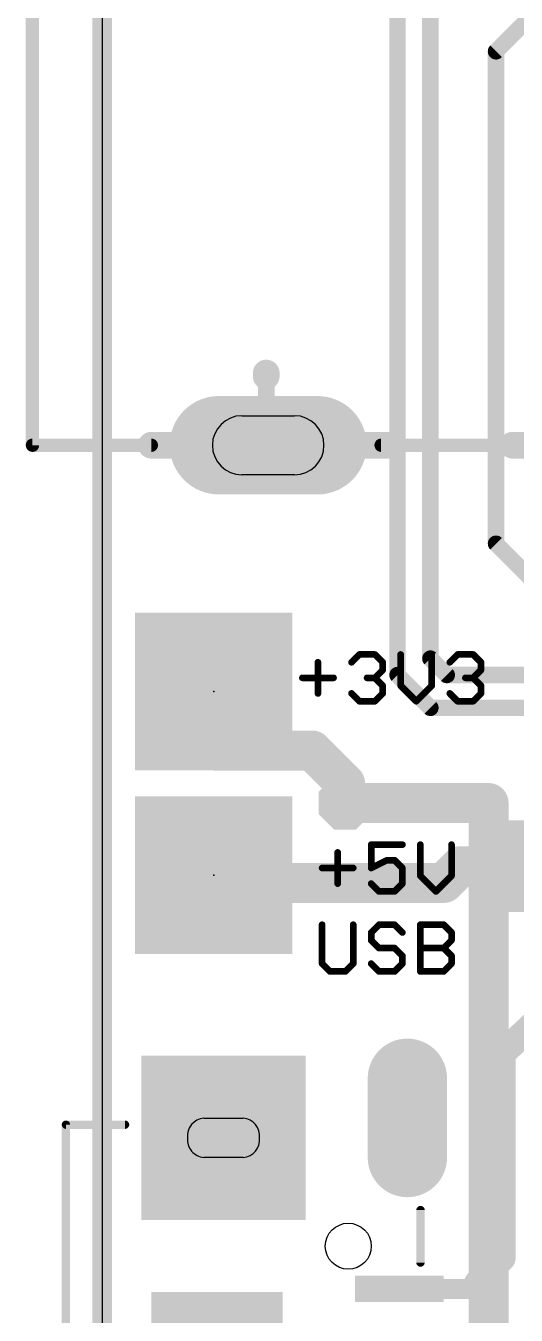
# Model space of a CAD drawing. Extents: x -29 to 121, y -8 to 99.
# Drawn here: x -1.16 to 6.31, y 30.5 to 50.14 of the extents above; entities that cross this region are included whole.
import ezdxf

# ---------------------------------------------------------------- set-up
doc = ezdxf.new("R2010")
doc.units = 0
for name, color, linetype in [('1', 12, 'CONTINUOUS'), ('16', 132, 'CONTINUOUS'), ('17', 110, 'CONTINUOUS'), ('18', 3, 'CONTINUOUS'), ('20', 53, 'CONTINUOUS'), ('21', 40, 'CONTINUOUS'), ('22', 6, 'CONTINUOUS'), ('23', 40, 'CONTINUOUS')]:
    doc.layers.add(name, color=color, linetype=linetype)

# ---------------------------------------------------------------- blocks, each defined once
blk = doc.blocks.new('RECT')
blk.add_solid([(-0.5, -0.5), (0.5, -0.5), (-0.5, 0.5), (0.5, 0.5)])
blk = doc.blocks.new('LONGP100')
at = {"const_width": 1}
blk.add_lwpolyline([(-0.5, 0), (0.5, 0)], dxfattribs=at)
at = {"const_width": 0.5}
for points in [[(-0.5, 0.25, 1), (-0.5, -0.25)], [(0.5, -0.25, 1), (0.5, 0.25)]]:
    blk.add_lwpolyline(points, format="xyb", dxfattribs=at)
blk = doc.blocks.new('OFFSETP100')
at = {"const_width": 1}
blk.add_lwpolyline([(0, 0), (1, 0)], dxfattribs=at)
at = {"const_width": 0.5}
for points in [[(0, 0.25, 1), (0, -0.25)], [(1, -0.25, 1), (1, 0.25)]]:
    blk.add_lwpolyline(points, format="xyb", dxfattribs=at)
blk = doc.blocks.new('SQUAREP')
blk.add_solid([(-0.5, -0.5), (0.5, -0.5), (-0.5, 0.5), (0.5, 0.5)])
blk = doc.blocks.new('OCTAGONV')
at = {"const_width": 0.5}
blk.add_lwpolyline([(-0.25, -0.1036), (-0.25, 0.1036), (-0.1036, 0.25), (0.1036, 0.25), (0.25, 0.1036), (0.25, -0.1036), (0.1036, -0.25), (-0.1036, -0.25), (-0.25, -0.1036), (-0.25, 0.1036)], dxfattribs=at)

msp = doc.modelspace()

# ---------------------------------------------------------------- linework, layer by layer
at = {"layer": '1'}
for points, const_width in [([(0, 0), (0, 75.8)], 0.3), ([(4.5, 51.25), (4.5, 40.25)], 0.25), ([(5, 51), (5, 40.5)], 0.25), ([(6.75, 50.5), (6, 49.75)], 0.25), ([(6, 49.75), (6, 42.25)], 0.25), ([(2.5, 44.85), (2.5, 44.8)], 0.4064), ([(2.5, 43.75), (2.5, 44.8)], 0.254), ([(0.75, 43.75), (2.5, 43.75)], 0.4064), ([(6, 42.25), (6.75, 41.5)], 0.25), ([(5, 40.5), (5.25, 40.25)], 0.25), ([(1.7, 39.1), (1.7, 40)], 0.6096), ([(4.5, 40.25), (5, 39.75)], 0.25), ([(5.25, 40.25), (16.75, 40.25)], 0.25), ([(5, 39.75), (17, 39.75)], 0.25), ([(3.2, 39.1), (1.7, 39.1)], 0.6096), ([(3.7, 38.6), (3.2, 39.1)], 0.6096), ([(3.7, 38.3), (3.7, 38.6)], 0.6096), ([(5.207, 37.084), (5.461, 37.338)], 0.6096), ([(5.461, 37.338), (6.967, 37.338)], 0.6096), ([(1.7, 37.2), (1.816, 37.084)], 0.6096), ([(1.816, 37.084), (5.207, 37.084)], 0.6096), ([(6.096, 34.488), (6.909, 35.25)], 0.4064), ([(6.096, 31.369), (6.096, 34.488)], 0.4064), ([(5.715, 30.988), (6.096, 31.369)], 0.4064), ([(4.525, 30.9), (5.627, 30.9)], 0.3048), ([(5.627, 30.9), (5.715, 30.988)], 0.3048)]:
    msp.add_lwpolyline(points, dxfattribs=dict(at, const_width=const_width))
for points, const_width in [([(6.0625, 49.75, 1), (5.9375, 49.75)], 0.125), ([(5.9558, 49.7942, 1), (6.0442, 49.7058)], 0.125), ([(2.6016, 44.85, 1), (2.3984, 44.85)], 0.2032), ([(2.3984, 44.8, 1), (2.6016, 44.8)], 0.2032), ([(2.5635, 44.8, 1), (2.4365, 44.8)], 0.127), ([(0.75, 43.8516, 1), (0.75, 43.6484)], 0.2032), ([(2.4365, 43.75, 1), (2.5635, 43.75)], 0.127), ([(2.5, 43.6484, 1), (2.5, 43.8516)], 0.2032), ([(6.0442, 42.2942, 1), (5.9558, 42.2058)], 0.125), ([(5.9375, 42.25, 1), (6.0625, 42.25)], 0.125), ([(5.0442, 40.5442, 1), (4.9558, 40.4558)], 0.125), ([(4.9375, 40.5, 1), (5.0625, 40.5)], 0.125), ([(1.8524, 40, 1), (1.5476, 40)], 0.3048), ([(4.5442, 40.2942, 1), (4.4558, 40.2058)], 0.125), ([(4.4375, 40.25, 1), (4.5625, 40.25)], 0.125), ([(5.25, 40.3125, 1), (5.25, 40.1875)], 0.125), ([(5.2058, 40.2058, 1), (5.2942, 40.2942)], 0.125), ([(5, 39.8125, 1), (5, 39.6875)], 0.125), ([(4.9558, 39.7058, 1), (5.0442, 39.7942)], 0.125), ([(1.7, 39.2524, 1), (1.7, 38.9476)], 0.3048), ([(3.3078, 39.2078, 1), (3.0922, 38.9922)], 0.3048), ([(3.2, 38.9476, 1), (3.2, 39.2524)], 0.3048), ([(1.5476, 39.1, 1), (1.8524, 39.1)], 0.3048), ([(3.8524, 38.6, 1), (3.5476, 38.6)], 0.3048), ([(3.5922, 38.4922, 1), (3.8078, 38.7078)], 0.3048), ([(3.5476, 38.3, 1), (3.8524, 38.3)], 0.3048), ([(5.461, 37.4904, 1), (5.461, 37.1856)], 0.3048), ([(5.5688, 37.2302, 1), (5.3532, 37.4458)], 0.3048), ([(1.8078, 37.3078, 1), (1.5922, 37.0922)], 0.3048), ([(1.816, 37.2364, 1), (1.816, 36.9316)], 0.3048), ([(1.7082, 36.9762, 1), (1.9238, 37.1918)], 0.3048), ([(5.0992, 37.1918, 1), (5.3148, 36.9762)], 0.3048), ([(5.207, 36.9316, 1), (5.207, 37.2364)], 0.3048), ([(6.1976, 34.488, 1), (5.9944, 34.488)], 0.2032), ([(6.0265, 34.5621, 1), (6.1655, 34.4139)], 0.2032), ([(5.9944, 31.369, 1), (6.1976, 31.369)], 0.2032), ([(6.1678, 31.2972, 1), (6.0242, 31.4408)], 0.2032), ([(4.525, 30.9762, 1), (4.525, 30.8238)], 0.1524), ([(5.6432, 31.0598, 1), (5.7868, 30.9162)], 0.2032), ([(5.627, 30.8238, 1), (5.627, 30.9762)], 0.1524), ([(5.7689, 30.9341, 1), (5.6611, 31.0419)], 0.1524), ([(5.5731, 30.9539, 1), (5.6809, 30.8461)], 0.1524)]:
    msp.add_lwpolyline(points, format="xyb", dxfattribs=dict(at, const_width=const_width))
at = {"layer": '16'}
for points, const_width in [([(0, 0), (0, 75.8)], 0.25), ([(0.75, 43.75), (4.35, 43.75)], 0.4064), ([(6.25, 43.75), (10.55, 43.75)], 0.4064), ([(5.886, 38.3), (3.7, 38.3)], 0.6096), ([(5.886, 21.15), (5.886, 38.3)], 0.6096)]:
    msp.add_lwpolyline(points, dxfattribs=dict(at, const_width=const_width))
for points, const_width in [([(0.75, 43.8516, 1), (0.75, 43.6484)], 0.2032), ([(4.35, 43.6484, 1), (4.35, 43.8516)], 0.2032), ([(6.25, 43.8516, 1), (6.25, 43.6484)], 0.2032), ([(3.7, 38.4524, 1), (3.7, 38.1476)], 0.3048), ([(6.0384, 38.3, 1), (5.7336, 38.3)], 0.3048), ([(5.886, 38.1476, 1), (5.886, 38.4524)], 0.3048)]:
    msp.add_lwpolyline(points, format="xyb", dxfattribs=dict(at, const_width=const_width))
at = {"layer": '20'}
for p, q in [((0, 79.8), (0, -4)), ((2.13, 44.2), (2.93, 44.2)), ((2.93, 43.3), (2.13, 43.3)), ((1.55, 33.5), (2.15, 33.5)), ((2.15, 32.9), (1.55, 32.9))]:
    msp.add_line(p, q, dxfattribs=at)
msp.add_circle((3.75, 31.55), 0.35, dxfattribs=at)
for centre, radius, start, end in [((2.13, 43.75), 0.45, 90, 180), ((2.93, 43.75), 0.45, 0, 90), ((2.13, 43.75), 0.45, 180, 270), ((2.93, 43.75), 0.45, 270, 0), ((1.575, 33.225), 0.2761, 95.1944, 185.1944), ((2.125, 33.225), 0.2761, 354.8056, 84.8056), ((1.575, 33.175), 0.2761, 174.8056, 264.8056), ((2.125, 33.175), 0.2761, 275.1944, 5.1944)]:
    msp.add_arc(centre, radius, start, end, dxfattribs=at)
at = {"layer": '21'}
for points, const_width in [([(-1.06, 58.25), (-1.06, 43.75)], 0.2032), ([(-1.06, 43.75), (0.75, 43.75)], 0.2032), ([(4.25, 43.75), (6.5, 43.75)], 0.2032), ([(3.2881, 40.444), (3.2881, 39.9694)], 0.1016), ([(3.7992, 40.444), (3.9179, 40.5626)], 0.1016), ([(3.9179, 40.5626), (4.1551, 40.5626)], 0.1016), ([(4.1551, 40.5626), (4.2738, 40.444)], 0.1016), ([(4.2738, 40.444), (4.2738, 40.3253)], 0.1016), ([(4.5476, 40.5626), (4.5476, 40.0881)], 0.1016), ([(5.0222, 40.0881), (5.0222, 40.5626)], 0.1016), ([(5.296, 40.444), (5.4147, 40.5626)], 0.1016), ([(5.4147, 40.5626), (5.652, 40.5626)], 0.1016), ([(5.652, 40.5626), (5.7706, 40.444)], 0.1016), ([(5.7706, 40.444), (5.7706, 40.3253)], 0.1016), ([(4.2738, 40.3253), (4.1551, 40.2067)], 0.1016), ([(5.7706, 40.3253), (5.652, 40.2067)], 0.1016), ([(3.0508, 40.2067), (3.5253, 40.2067)], 0.1016), ([(4.1551, 40.2067), (4.0365, 40.2067)], 0.1016), ([(4.1551, 40.2067), (4.2738, 40.0881)], 0.1016), ([(4.2738, 40.0881), (4.2738, 39.9694)], 0.1016), ([(4.5476, 40.0881), (4.7849, 39.8508)], 0.1016), ([(4.7849, 39.8508), (5.0222, 40.0881)], 0.1016), ([(5.652, 40.2067), (5.5333, 40.2067)], 0.1016), ([(5.652, 40.2067), (5.7706, 40.0881)], 0.1016), ([(5.7706, 40.0881), (5.7706, 39.9694)], 0.1016), ([(3.9179, 39.8508), (3.7992, 39.9694)], 0.1016), ([(4.1551, 39.8508), (3.9179, 39.8508)], 0.1016), ([(4.2738, 39.9694), (4.1551, 39.8508)], 0.1016), ([(5.4147, 39.8508), (5.296, 39.9694)], 0.1016), ([(5.652, 39.8508), (5.4147, 39.8508)], 0.1016), ([(5.7706, 39.9694), (5.652, 39.8508)], 0.1016), ([(4.5738, 37.6658), (4.0992, 37.6658)], 0.1016), ([(4.0992, 37.6658), (4.0992, 37.3099)], 0.1016), ([(4.8476, 37.6658), (4.8476, 37.1913)], 0.1016), ([(5.3222, 37.1913), (5.3222, 37.6658)], 0.1016), ([(3.5881, 37.5472), (3.5881, 37.0726)], 0.1016), ([(3.3508, 37.3099), (3.8253, 37.3099)], 0.1016), ([(4.0992, 37.3099), (4.3365, 37.4285)], 0.1016), ([(4.3365, 37.4285), (4.4551, 37.4285)], 0.1016), ([(4.4551, 37.4285), (4.5738, 37.3099)], 0.1016), ([(4.5738, 37.3099), (4.5738, 37.0726)], 0.1016), ([(4.2179, 36.954), (4.0992, 37.0726)], 0.1016), ([(4.5738, 37.0726), (4.4551, 36.954)], 0.1016), ([(4.8476, 37.1913), (5.0849, 36.954)], 0.1016), ([(5.0849, 36.954), (5.3222, 37.1913)], 0.1016), ([(4.4551, 36.954), (4.2179, 36.954)], 0.1016), ([(3.3508, 36.4466), (3.3508, 35.8534)], 0.1016), ([(3.8253, 35.8534), (3.8253, 36.4466)], 0.1016), ([(4.2179, 36.4466), (4.0992, 36.328)], 0.1016), ([(4.0992, 36.328), (4.0992, 36.2093)], 0.1016), ([(4.4551, 36.4466), (4.2179, 36.4466)], 0.1016), ([(4.5738, 36.328), (4.4551, 36.4466)], 0.1016), ([(4.8476, 35.7348), (4.8476, 36.4466)], 0.1016), ([(4.8476, 36.4466), (5.2035, 36.4466)], 0.1016), ([(5.2035, 36.4466), (5.3222, 36.328)], 0.1016), ([(5.3222, 36.328), (5.3222, 36.2093)], 0.1016), ([(4.0992, 36.2093), (4.2179, 36.0907)], 0.1016), ([(4.2179, 36.0907), (4.4551, 36.0907)], 0.1016), ([(4.4551, 36.0907), (4.5738, 35.9721)], 0.1016), ([(4.8476, 36.0907), (5.2035, 36.0907)], 0.1016), ([(5.3222, 36.2093), (5.2035, 36.0907)], 0.1016), ([(5.2035, 36.0907), (5.3222, 35.9721)], 0.1016), ([(4.5738, 35.9721), (4.5738, 35.8534)], 0.1016), ([(5.3222, 35.9721), (5.3222, 35.8534)], 0.1016), ([(3.3508, 35.8534), (3.4694, 35.7348)], 0.1016), ([(3.4694, 35.7348), (3.7067, 35.7348)], 0.1016), ([(3.7067, 35.7348), (3.8253, 35.8534)], 0.1016), ([(4.2179, 35.7348), (4.0992, 35.8534)], 0.1016), ([(4.4551, 35.7348), (4.2179, 35.7348)], 0.1016), ([(4.5738, 35.8534), (4.4551, 35.7348)], 0.1016), ([(5.2035, 35.7348), (4.8476, 35.7348)], 0.1016), ([(5.3222, 35.8534), (5.2035, 35.7348)], 0.1016), ([(0.35, 33.4), (-0.55, 33.4)], 0.127), ([(-0.55, 33.4), (-0.55, 25.8)], 0.127), ([(4.85, 32.1), (4.85, 31.3)], 0.127)]:
    msp.add_lwpolyline(points, dxfattribs=dict(at, const_width=const_width))
for points, const_width in [([(-1.06, 43.8008, 1), (-1.06, 43.6992)], 0.1016), ([(-1.1108, 43.75, 1), (-1.0092, 43.75)], 0.1016), ([(0.75, 43.6992, 1), (0.75, 43.8008)], 0.1016), ([(4.25, 43.8008, 1), (4.25, 43.6992)], 0.1016), ([(3.3135, 40.444, 1), (3.2627, 40.444)], 0.0508), ([(3.7813, 40.4619, 1), (3.8172, 40.426)], 0.0508), ([(3.9179, 40.588, 1), (3.9179, 40.5372)], 0.0508), ([(3.9358, 40.5446, 1), (3.8999, 40.5806)], 0.0508), ([(4.1731, 40.5806, 1), (4.1372, 40.5446)], 0.0508), ([(4.1551, 40.5372, 1), (4.1551, 40.588)], 0.0508), ([(4.2992, 40.444, 1), (4.2484, 40.444)], 0.0508), ([(4.2558, 40.426, 1), (4.2917, 40.4619)], 0.0508), ([(4.573, 40.5626, 1), (4.5222, 40.5626)], 0.0508), ([(5.0476, 40.5626, 1), (4.9968, 40.5626)], 0.0508), ([(5.2781, 40.4619, 1), (5.314, 40.426)], 0.0508), ([(5.4147, 40.588, 1), (5.4147, 40.5372)], 0.0508), ([(5.4326, 40.5446, 1), (5.3967, 40.5806)], 0.0508), ([(5.6699, 40.5806, 1), (5.634, 40.5446)], 0.0508), ([(5.652, 40.5372, 1), (5.652, 40.588)], 0.0508), ([(5.796, 40.444, 1), (5.7452, 40.444)], 0.0508), ([(5.7526, 40.426, 1), (5.7885, 40.4619)], 0.0508), ([(4.2484, 40.3253, 1), (4.2992, 40.3253)], 0.0508), ([(4.2917, 40.3074, 1), (4.2558, 40.3433)], 0.0508), ([(5.7452, 40.3253, 1), (5.796, 40.3253)], 0.0508), ([(5.7885, 40.3074, 1), (5.7526, 40.3433)], 0.0508), ([(3.0508, 40.2321, 1), (3.0508, 40.1813)], 0.0508), ([(3.5253, 40.1813, 1), (3.5253, 40.2321)], 0.0508), ([(4.0365, 40.2321, 1), (4.0365, 40.1813)], 0.0508), ([(4.1731, 40.2247, 1), (4.1372, 40.1887)], 0.0508), ([(4.1372, 40.2247, 1), (4.1731, 40.1887)], 0.0508), ([(4.1551, 40.1813, 1), (4.1551, 40.2321)], 0.0508), ([(4.2992, 40.0881, 1), (4.2484, 40.0881)], 0.0508), ([(4.2558, 40.0701, 1), (4.2917, 40.106)], 0.0508), ([(4.5222, 40.0881, 1), (4.573, 40.0881)], 0.0508), ([(4.5656, 40.106, 1), (4.5297, 40.0701)], 0.0508), ([(4.9968, 40.0881, 1), (5.0476, 40.0881)], 0.0508), ([(5.0401, 40.0701, 1), (5.0042, 40.106)], 0.0508), ([(5.5333, 40.2321, 1), (5.5333, 40.1813)], 0.0508), ([(5.6699, 40.2247, 1), (5.634, 40.1887)], 0.0508), ([(5.634, 40.2247, 1), (5.6699, 40.1887)], 0.0508), ([(5.652, 40.1813, 1), (5.652, 40.2321)], 0.0508), ([(5.796, 40.0881, 1), (5.7452, 40.0881)], 0.0508), ([(5.7526, 40.0701, 1), (5.7885, 40.106)], 0.0508), ([(3.2627, 39.9694, 1), (3.3135, 39.9694)], 0.0508), ([(3.8172, 39.9874, 1), (3.7813, 39.9515)], 0.0508), ([(3.9179, 39.8762, 1), (3.9179, 39.8254)], 0.0508), ([(3.8999, 39.8328, 1), (3.9358, 39.8688)], 0.0508), ([(4.1372, 39.8688, 1), (4.1731, 39.8328)], 0.0508), ([(4.1551, 39.8254, 1), (4.1551, 39.8762)], 0.0508), ([(4.2484, 39.9694, 1), (4.2992, 39.9694)], 0.0508), ([(4.2917, 39.9515, 1), (4.2558, 39.9874)], 0.0508), ([(4.7669, 39.8688, 1), (4.8029, 39.8328)], 0.0508), ([(4.7669, 39.8328, 1), (4.8029, 39.8688)], 0.0508), ([(5.314, 39.9874, 1), (5.2781, 39.9515)], 0.0508), ([(5.4147, 39.8762, 1), (5.4147, 39.8254)], 0.0508), ([(5.3967, 39.8328, 1), (5.4326, 39.8688)], 0.0508), ([(5.634, 39.8688, 1), (5.6699, 39.8328)], 0.0508), ([(5.652, 39.8254, 1), (5.652, 39.8762)], 0.0508), ([(5.7452, 39.9694, 1), (5.796, 39.9694)], 0.0508), ([(5.7885, 39.9515, 1), (5.7526, 39.9874)], 0.0508), ([(4.0992, 37.6912, 1), (4.0992, 37.6404)], 0.0508), ([(4.1246, 37.6658, 1), (4.0738, 37.6658)], 0.0508), ([(4.5738, 37.6404, 1), (4.5738, 37.6912)], 0.0508), ([(4.873, 37.6658, 1), (4.8222, 37.6658)], 0.0508), ([(5.3476, 37.6658, 1), (5.2968, 37.6658)], 0.0508), ([(3.6135, 37.5472, 1), (3.5627, 37.5472)], 0.0508), ([(3.3508, 37.3353, 1), (3.3508, 37.2845)], 0.0508), ([(3.8253, 37.2845, 1), (3.8253, 37.3353)], 0.0508), ([(4.0738, 37.3099, 1), (4.1246, 37.3099)], 0.0508), ([(4.0879, 37.3326, 1), (4.1106, 37.2872)], 0.0508), ([(4.3365, 37.4539, 1), (4.3365, 37.4031)], 0.0508), ([(4.3478, 37.4058, 1), (4.3251, 37.4513)], 0.0508), ([(4.4731, 37.4465, 1), (4.4372, 37.4106)], 0.0508), ([(4.4551, 37.4031, 1), (4.4551, 37.4539)], 0.0508), ([(4.5992, 37.3099, 1), (4.5484, 37.3099)], 0.0508), ([(4.5558, 37.2919, 1), (4.5917, 37.3279)], 0.0508), ([(4.1172, 37.0906, 1), (4.0813, 37.0547)], 0.0508), ([(4.5917, 37.0547, 1), (4.5558, 37.0906)], 0.0508), ([(4.8222, 37.1913, 1), (4.873, 37.1913)], 0.0508), ([(4.8656, 37.2092, 1), (4.8297, 37.1733)], 0.0508), ([(5.2968, 37.1913, 1), (5.3476, 37.1913)], 0.0508), ([(5.3401, 37.1733, 1), (5.3042, 37.2092)], 0.0508), ([(3.5627, 37.0726, 1), (3.6135, 37.0726)], 0.0508), ([(4.2179, 36.9794, 1), (4.2179, 36.9286)], 0.0508), ([(4.1999, 36.936, 1), (4.2358, 36.972)], 0.0508), ([(4.4372, 36.972, 1), (4.4731, 36.936)], 0.0508), ([(4.4551, 36.9286, 1), (4.4551, 36.9794)], 0.0508), ([(4.5484, 37.0726, 1), (4.5992, 37.0726)], 0.0508), ([(5.0669, 36.972, 1), (5.1029, 36.936)], 0.0508), ([(5.0669, 36.936, 1), (5.1029, 36.972)], 0.0508), ([(3.3762, 36.4466, 1), (3.3254, 36.4466)], 0.0508), ([(3.8507, 36.4466, 1), (3.7999, 36.4466)], 0.0508), ([(4.1246, 36.328, 1), (4.0738, 36.328)], 0.0508), ([(4.0813, 36.3459, 1), (4.1172, 36.31)], 0.0508), ([(4.2179, 36.472, 1), (4.2179, 36.4212)], 0.0508), ([(4.2358, 36.4286, 1), (4.1999, 36.4646)], 0.0508), ([(4.4731, 36.4646, 1), (4.4372, 36.4286)], 0.0508), ([(4.4551, 36.4212, 1), (4.4551, 36.472)], 0.0508), ([(4.5558, 36.31, 1), (4.5917, 36.3459)], 0.0508), ([(4.873, 36.4466, 1), (4.8222, 36.4466)], 0.0508), ([(4.8476, 36.472, 1), (4.8476, 36.4212)], 0.0508), ([(5.2215, 36.4646, 1), (5.1856, 36.4286)], 0.0508), ([(5.2035, 36.4212, 1), (5.2035, 36.472)], 0.0508), ([(5.3476, 36.328, 1), (5.2968, 36.328)], 0.0508), ([(5.3042, 36.31, 1), (5.3401, 36.3459)], 0.0508), ([(4.0738, 36.2093, 1), (4.1246, 36.2093)], 0.0508), ([(4.1172, 36.2273, 1), (4.0813, 36.1914)], 0.0508), ([(4.2179, 36.1161, 1), (4.2179, 36.0653)], 0.0508), ([(4.4731, 36.1087, 1), (4.4372, 36.0727)], 0.0508), ([(4.4551, 36.0653, 1), (4.4551, 36.1161)], 0.0508), ([(4.8476, 36.1161, 1), (4.8476, 36.0653)], 0.0508), ([(5.2215, 36.1087, 1), (5.1856, 36.0727)], 0.0508), ([(5.2035, 36.0653, 1), (5.2035, 36.1161)], 0.0508), ([(5.2968, 36.2093, 1), (5.3476, 36.2093)], 0.0508), ([(5.3401, 36.1914, 1), (5.3042, 36.2273)], 0.0508), ([(4.1999, 36.0727, 1), (4.2358, 36.1087)], 0.0508), ([(4.5992, 35.9721, 1), (4.5484, 35.9721)], 0.0508), ([(4.5558, 35.9541, 1), (4.5917, 35.99)], 0.0508), ([(5.1856, 36.1087, 1), (5.2215, 36.0727)], 0.0508), ([(5.3476, 35.9721, 1), (5.2968, 35.9721)], 0.0508), ([(5.3042, 35.9541, 1), (5.3401, 35.99)], 0.0508), ([(3.3688, 35.8714, 1), (3.3328, 35.8355)], 0.0508), ([(3.3254, 35.8534, 1), (3.3762, 35.8534)], 0.0508), ([(3.4694, 35.7602, 1), (3.4694, 35.7094)], 0.0508), ([(3.4515, 35.7168, 1), (3.4874, 35.7528)], 0.0508), ([(3.6887, 35.7528, 1), (3.7247, 35.7168)], 0.0508), ([(3.7067, 35.7094, 1), (3.7067, 35.7602)], 0.0508), ([(3.7999, 35.8534, 1), (3.8507, 35.8534)], 0.0508), ([(3.8433, 35.8355, 1), (3.8074, 35.8714)], 0.0508), ([(4.1172, 35.8714, 1), (4.0813, 35.8355)], 0.0508), ([(4.2179, 35.7602, 1), (4.2179, 35.7094)], 0.0508), ([(4.1999, 35.7168, 1), (4.2358, 35.7528)], 0.0508), ([(4.4372, 35.7528, 1), (4.4731, 35.7168)], 0.0508), ([(4.4551, 35.7094, 1), (4.4551, 35.7602)], 0.0508), ([(4.5484, 35.8534, 1), (4.5992, 35.8534)], 0.0508), ([(4.5917, 35.8355, 1), (4.5558, 35.8714)], 0.0508), ([(4.8476, 35.7602, 1), (4.8476, 35.7094)], 0.0508), ([(4.8222, 35.7348, 1), (4.873, 35.7348)], 0.0508), ([(5.1856, 35.7528, 1), (5.2215, 35.7168)], 0.0508), ([(5.2035, 35.7094, 1), (5.2035, 35.7602)], 0.0508), ([(5.2968, 35.8534, 1), (5.3476, 35.8534)], 0.0508), ([(5.3401, 35.8355, 1), (5.3042, 35.8714)], 0.0508), ([(-0.55, 33.4318, 1), (-0.55, 33.3682)], 0.0635), ([(-0.5183, 33.4, 1), (-0.5817, 33.4)], 0.0635), ([(0.35, 33.3682, 1), (0.35, 33.4318)], 0.0635), ([(4.8818, 32.1, 1), (4.8183, 32.1)], 0.0635), ([(4.8183, 31.3, 1), (4.8818, 31.3)], 0.0635)]:
    msp.add_lwpolyline(points, format="xyb", dxfattribs=dict(at, const_width=const_width))
at = {"layer": '22', "const_width": 0.127}
msp.add_lwpolyline([(0, 75.8), (0, 0)], dxfattribs=at)
at = {"layer": '23'}
for p in [(1.7, 40), (1.7, 37.2)]:
    msp.add_point(p, dxfattribs=at)

# ---------------------------------------------------------------- block references
at = {"layer": '1', "xscale": 2.4, "yscale": 2.4}
for p in [(1.7, 40), (1.7, 37.2)]:
    msp.add_blockref('RECT', p, dxfattribs=at)
at = {"layer": '1'}
for p, xscale, yscale, rotation in [((6.967, 37.338), 2.6, 1.4, 180), ((4.525, 30.9), 0.4, 1.35, 270)]:
    msp.add_blockref('RECT', p, dxfattribs=dict(at, xscale=xscale, yscale=yscale, rotation=rotation))
at = {"layer": '1', "xscale": 2}
msp.add_blockref('RECT', (1.75, 30.35), dxfattribs=at)
at = {"layer": '17'}
for name, p, xscale, yscale in [('LONGP100', (2.53, 43.75), 1.5, 1.5), ('LONGP100', (2.53, 43.75), 1.5, 1.5), ('SQUAREP', (1.85, 33.2), 2.5, 2.5), ('SQUAREP', (1.85, 33.2), 2.5, 2.5)]:
    msp.add_blockref(name, p, dxfattribs=dict(at, xscale=xscale, yscale=yscale))
at = {"layer": '17', "xscale": 1.208, "yscale": 1.208, "rotation": 90}
msp.add_blockref('OFFSETP100', (4.65, 32.9), dxfattribs=at)
msp.add_blockref('OFFSETP100', (4.65, 32.9), dxfattribs=at)
at = {"layer": '18', "xscale": 0.8064, "yscale": 0.8064}
msp.add_blockref('OCTAGONV', (3.7, 38.3), dxfattribs=at)
msp.add_blockref('OCTAGONV', (3.7, 38.3), dxfattribs=at)

doc.saveas('drawing.dxf')
